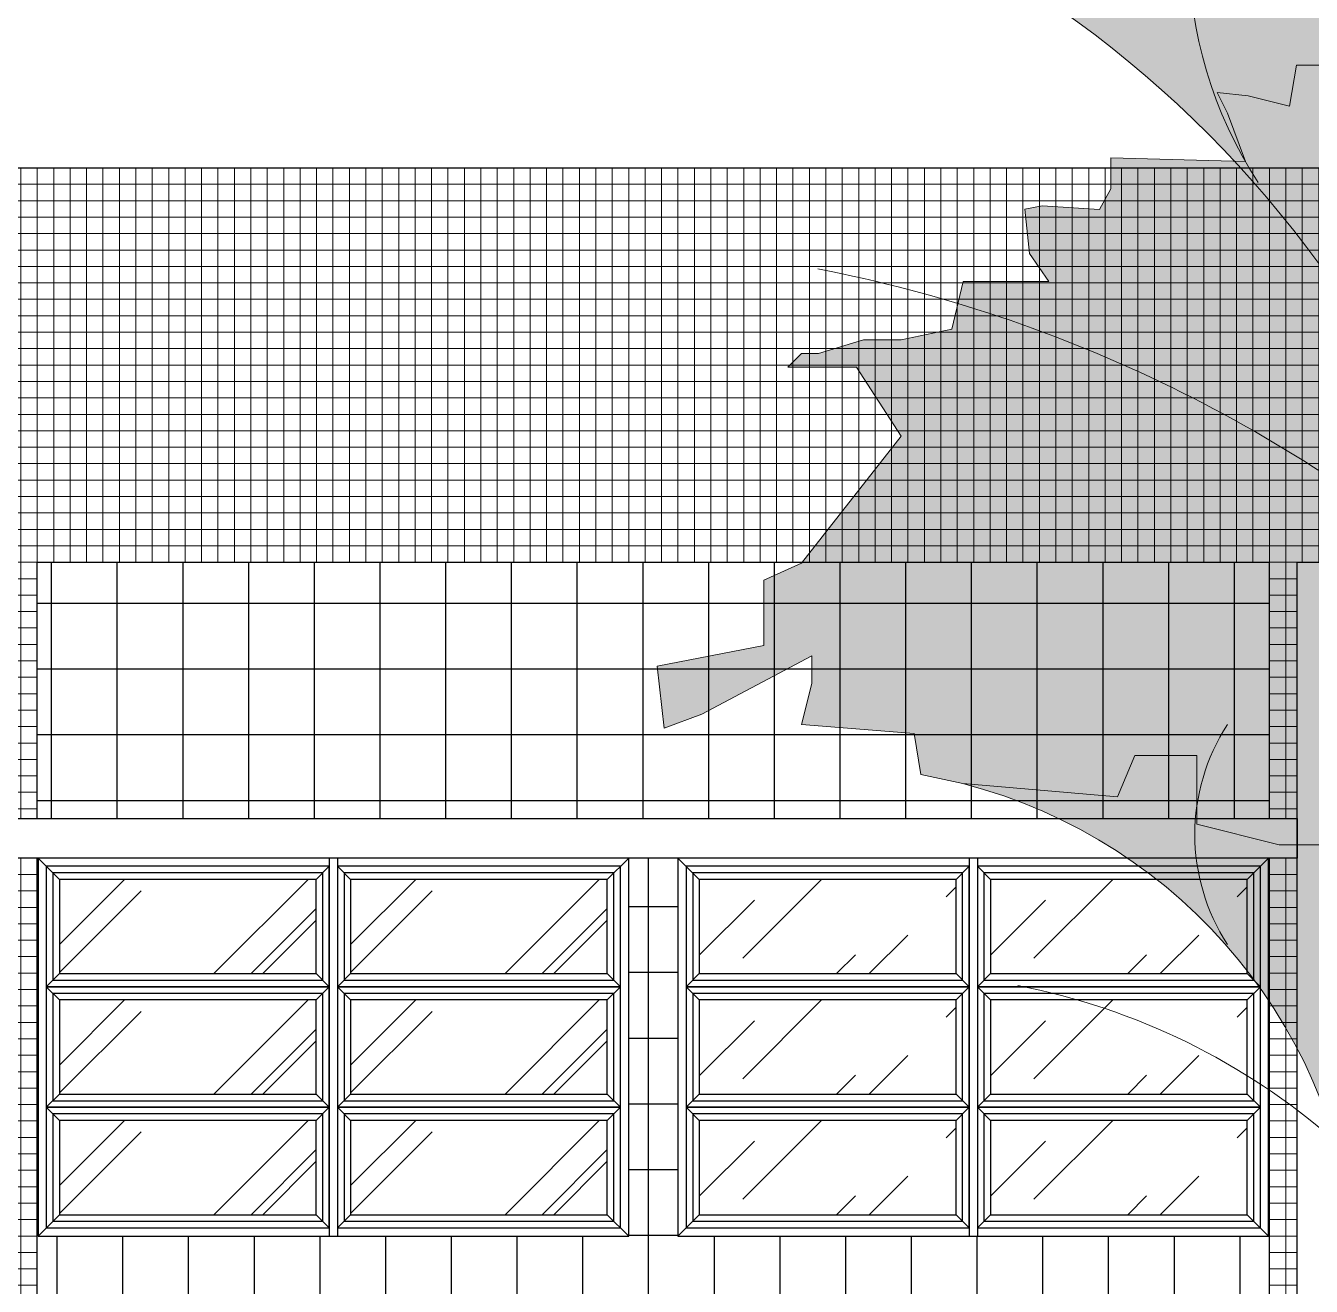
# Model space of a CAD drawing. Header units: metres. Extents: x 2304 to 3408, y 318 to 588.
# Drawn here: x 2776.248 to 2780.16, y 364.81 to 368.645 of the extents above; entities that cross this region are included whole.
import ezdxf

# ---------------------------------------------------------------- set-up
doc = ezdxf.new("R2010")
doc.units = ezdxf.units.M
doc.header["$LTSCALE"] = 5.5
doc.header["$MEASUREMENT"] = 0
for name, color, linetype in [('HACHURA', 251, 'Continuous'), ('HACHURA PISOS', 250, 'Continuous'), ('PENA 01', 1, 'Continuous'), ('PENA 02', 2, 'Continuous'), ('PENA 03', 3, 'Continuous')]:
    doc.layers.add(name, color=color, linetype=linetype)
doc.layers.add('PENA 04', color=4, linetype='Continuous', lineweight=25)
doc.layers.add('VEGETAÇÃO', color=76, linetype='Continuous', lineweight=5)

# ---------------------------------------------------------------- blocks, each defined once
blk = doc.blocks.new('jan padrao fachada')
at = {"layer": 'HACHURA', "ltscale": 1.5}
h = blk.add_hatch(dxfattribs=at)
h.set_pattern_fill('AR-RROOF', color=256, scale=0.5, angle=45, style=0)
h.set_pattern_definition([(45, (0.06500000000005457, 0.798333333333332), (0.4242640687119287, 1.131370849898476), [7.5, -1, 2.5, -0.5]), (45, (0.3584493141925122, 1.445336038119024), (-0.8237794000823279, 0.1166726188957805), [1.5, -0.165, 3, -0.375]), (45, (-0.05874368670765762, 1.275630410634252), (1.60159685938753, 2.075358402782517), [4, -0.7, 2, -0.5])])
h.paths.add_polyline_path([(0.06500000000005457, 1.085000000000001), (0.0650000000000546, 0.798333333333332), (0.8462500000000546, 0.798333333333332), (0.8462500000000546, 1.085000000000001)])
h = blk.add_hatch(dxfattribs=at)
h.set_pattern_fill('AR-RROOF', color=256, scale=0.5, angle=45, style=0)
h.set_pattern_definition([(45, (0.951249999999618, 0.798333333333332), (0.4242640687119287, 1.131370849898476), [7.5, -1, 2.5, -0.5]), (45, (1.244699314192076, 1.445336038119024), (-0.8237794000823279, 0.1166726188957805), [1.5, -0.165, 3, -0.375]), (45, (0.8275063132919058, 1.275630410634252), (1.60159685938753, 2.075358402782517), [4, -0.7, 2, -0.5])])
h.paths.add_polyline_path([(0.951249999999618, 1.085000000000001), (0.951249999999618, 0.798333333333332), (1.732499999999618, 0.798333333333332), (1.732499999999618, 1.085000000000001)])
h = blk.add_hatch(dxfattribs=at)
h.set_pattern_fill('AR-RROOF', color=256, scale=0.5, angle=45, style=0)
h.set_pattern_definition([(45, (0.06500000000005457, 0.4316666666666649), (0.4242640687119287, 1.131370849898476), [7.5, -1, 2.5, -0.5]), (45, (0.3584493141925122, 1.078669371452357), (-0.8237794000823279, 0.1166726188957805), [1.5, -0.165, 3, -0.375]), (45, (-0.05874368670765762, 0.9089637439675844), (1.60159685938753, 2.075358402782517), [4, -0.7, 2, -0.5])])
h.paths.add_polyline_path([(0.06500000000005457, 0.7183333333333337), (0.0650000000000546, 0.4316666666666649), (0.8462500000000546, 0.4316666666666649), (0.8462500000000546, 0.7183333333333337)])
h = blk.add_hatch(dxfattribs=at)
h.set_pattern_fill('AR-RROOF', color=256, scale=0.5, angle=45, style=0)
h.set_pattern_definition([(45, (0.951249999999618, 0.4316666666666649), (0.4242640687119287, 1.131370849898476), [7.5, -1, 2.5, -0.5]), (45, (1.244699314192076, 1.078669371452357), (-0.8237794000823279, 0.1166726188957805), [1.5, -0.165, 3, -0.375]), (45, (0.8275063132919058, 0.9089637439675844), (1.60159685938753, 2.075358402782517), [4, -0.7, 2, -0.5])])
h.paths.add_polyline_path([(0.951249999999618, 0.7183333333333337), (0.951249999999618, 0.4316666666666649), (1.732499999999618, 0.4316666666666649), (1.732499999999618, 0.7183333333333337)])
h = blk.add_hatch(dxfattribs=at)
h.set_pattern_fill('AR-RROOF', color=256, scale=0.5, angle=45, style=0)
h.set_pattern_definition([(45, (0.06500000000005457, 0.06499999999999773), (0.4242640687119287, 1.131370849898476), [7.5, -1, 2.5, -0.5]), (45, (0.3584493141925122, 0.7120027047856894), (-0.8237794000823279, 0.1166726188957805), [1.5, -0.165, 3, -0.375]), (45, (-0.05874368670765762, 0.5422970773009173), (1.60159685938753, 2.075358402782517), [4, -0.7, 2, -0.5])])
h.paths.add_polyline_path([(0.06500000000005457, 0.3516666666666666), (0.0650000000000546, 0.0649999999999977), (0.8462500000000546, 0.0649999999999977), (0.8462500000000546, 0.3516666666666666)])
h = blk.add_hatch(dxfattribs=at)
h.set_pattern_fill('AR-RROOF', color=256, scale=0.5, angle=45, style=0)
h.set_pattern_definition([(45, (0.951249999999618, 0.06499999999999773), (0.4242640687119287, 1.131370849898476), [7.5, -1, 2.5, -0.5]), (45, (1.244699314192076, 0.7120027047856894), (-0.8237794000823279, 0.1166726188957805), [1.5, -0.165, 3, -0.375]), (45, (0.8275063132919058, 0.5422970773009173), (1.60159685938753, 2.075358402782517), [4, -0.7, 2, -0.5])])
h.paths.add_polyline_path([(0.951249999999618, 0.3516666666666666), (0.951249999999618, 0.0649999999999977), (1.732499999999618, 0.0649999999999977), (1.732499999999618, 0.3516666666666666)])
at = {"layer": 'PENA 01', "ltscale": 1.5}
for p, q in [((0.8862499999998363, 1.15), (0.8862499999998363, 0)), ((0.9112499999998362, 1.15), (0.9112499999998362, 0)), ((0.02500000000009095, 1.125), (0.02500000000009095, 0.02500000000000036)), ((0.9112499999996544, 1.125), (0.9112499999996544, 0.02500000000000036))]:
    blk.add_line(p, q, dxfattribs=at)
for points in [[(0, 1.150000000000086), (0.06500000000005457, 1.085000000000001)], [(1.732499999999618, 1.085000000000001), (1.797499999999673, 1.150000000000086)], [(0.8862500000000182, 1.125), (0.02500000000009095, 1.125), (0.02500000000009095, 0.02500000000000036), (0.8862500000000182, 0.02500000000000036)], [(0.02500000000009095, 0.02500000000000036), (0.8862500000000182, 0.02500000000000036), (0.8862500000000182, 1.125), (0.02500000000009095, 1.125)], [(0.8462500000000546, 1.085000000000001), (0.8862500000000182, 1.125)], [(0.9112499999996544, 0.02500000000000036), (1.772499999999582, 0.02500000000000036), (1.772499999999582, 1.125), (0.9112499999996544, 1.125)], [(0.9112499999996544, 1.125), (0.951249999999618, 1.085000000000001)], [(0.06500000000005457, 0.798333333333332), (0.02500000000009095, 0.7583333333333329)], [(0.8462500000000546, 0.798333333333332), (0.8862500000000182, 0.7583333333333329)], [(0.951249999999618, 0.798333333333332), (0.9112499999996544, 0.7583333333333329)], [(1.732499999999618, 0.798333333333332), (1.772499999999582, 0.7583333333333329)], [(0.02500000000009095, 0.7583333333333329), (0.06500000000005457, 0.7183333333333337)], [(0.8462500000000546, 0.7183333333333337), (0.8862500000000182, 0.7583333333333329)], [(0.9112499999996544, 0.7583333333333329), (0.951249999999618, 0.7183333333333337)], [(1.732499999999618, 0.7183333333333337), (1.772499999999582, 0.7583333333333329)], [(0.06500000000005457, 0.4316666666666649), (0.02500000000009095, 0.3916666666666657)], [(0.8462500000000546, 0.4316666666666649), (0.8862500000000182, 0.3916666666666657)], [(0.951249999999618, 0.4316666666666649), (0.9112499999996544, 0.3916666666666657)], [(1.732499999999618, 0.4316666666666649), (1.772499999999582, 0.3916666666666657)], [(0.02500000000009095, 0.3916666666666657), (0.06500000000005457, 0.3516666666666666)], [(0.8462500000000546, 0.3516666666666666), (0.8862500000000182, 0.3916666666666657)], [(0.9112499999996544, 0.3916666666666657), (0.951249999999618, 0.3516666666666666)], [(1.732499999999618, 0.3516666666666666), (1.772499999999582, 0.3916666666666657)], [(0.06500000000005457, 0.06499999999999773), (0, -1.13686837721616e-13)], [(0.8462500000000546, 0.06499999999999773), (0.8862500000000182, 0.02499999999999858)], [(0.951249999999618, 0.06499999999999773), (0.9112499999996544, 0.02499999999999858)], [(1.732499999999618, 0.06499999999999773), (1.797499999999673, -8.526512829121202e-14)]]:
    blk.add_lwpolyline(points, dxfattribs=at)
for points in [[(0.02500000000009095, 0.7583333333333329), (0.8862500000000182, 0.7583333333333329), (0.8862500000000182, 1.125), (0.02500000000009095, 1.125)], [(0.04500000000007276, 0.7783333333333324), (0.8662500000000364, 0.7783333333333324), (0.8662500000000364, 1.105), (0.04500000000007276, 1.105)], [(0.9112499999996544, 0.7583333333333329), (1.772499999999582, 0.7583333333333329), (1.772499999999582, 1.125), (0.9112499999996544, 1.125)], [(0.9312499999996362, 0.7783333333333324), (1.7524999999996, 0.7783333333333324), (1.7524999999996, 1.105), (0.9312499999996362, 1.105)], [(0.06500000000005457, 0.798333333333332), (0.8462500000000546, 0.798333333333332), (0.8462500000000546, 1.085000000000001), (0.06500000000005457, 1.085000000000001)], [(0.951249999999618, 0.798333333333332), (1.732499999999618, 0.798333333333332), (1.732499999999618, 1.085000000000001), (0.951249999999618, 1.085000000000001)], [(0.02500000000009095, 0.3916666666666657), (0.8862500000000182, 0.3916666666666657), (0.8862500000000182, 0.7583333333333329), (0.02500000000009095, 0.7583333333333329)], [(0.9112499999996544, 0.3916666666666657), (1.772499999999582, 0.3916666666666657), (1.772499999999582, 0.7583333333333329), (0.9112499999996544, 0.7583333333333329)], [(0.04500000000007276, 0.4116666666666653), (0.8662500000000364, 0.4116666666666653), (0.8662500000000364, 0.7383333333333333), (0.04500000000007276, 0.7383333333333333)], [(0.06500000000005457, 0.4316666666666649), (0.8462500000000546, 0.4316666666666649), (0.8462500000000546, 0.7183333333333337), (0.06500000000005457, 0.7183333333333337)], [(0.9312499999996362, 0.4116666666666653), (1.7524999999996, 0.4116666666666653), (1.7524999999996, 0.7383333333333333), (0.9312499999996362, 0.7383333333333333)], [(0.951249999999618, 0.4316666666666649), (1.732499999999618, 0.4316666666666649), (1.732499999999618, 0.7183333333333337), (0.951249999999618, 0.7183333333333337)], [(0.02500000000009095, 0.02499999999999858), (0.8862500000000182, 0.02499999999999858), (0.8862500000000182, 0.3916666666666657), (0.02500000000009095, 0.3916666666666657)], [(0.9112499999996544, 0.02499999999999858), (1.772499999999582, 0.02499999999999858), (1.772499999999582, 0.3916666666666657), (0.9112499999996544, 0.3916666666666657)], [(0.04500000000007276, 0.04499999999999815), (0.8662500000000364, 0.04499999999999815), (0.8662500000000364, 0.3716666666666661), (0.04500000000007276, 0.3716666666666661)], [(0.9312499999996362, 0.04499999999999815), (1.7524999999996, 0.04499999999999815), (1.7524999999996, 0.3716666666666661), (0.9312499999996362, 0.3716666666666661)], [(0.06500000000005457, 0.06499999999999773), (0.8462500000000546, 0.06499999999999773), (0.8462500000000546, 0.3516666666666666), (0.06500000000005457, 0.3516666666666666)], [(0.951249999999618, 0.06499999999999773), (1.732499999999618, 0.06499999999999773), (1.732499999999618, 0.3516666666666666), (0.951249999999618, 0.3516666666666666)]]:
    blk.add_lwpolyline(points, close=True, dxfattribs=at)
at = {"layer": 'PENA 02', "ltscale": 1.5}
blk.add_lwpolyline([(1.797499999999673, 1.15), (0, 1.15), (0, 0), (1.797499999999673, 0)], close=True, dxfattribs=at)
blk = doc.blocks.new('Arvore 03')
at = {"true_color": 0xb3ff66}
h = blk.add_hatch(dxfattribs=at)
h.set_pattern_fill('DOTS,_O', color=71, scale=50, double=1)
h.set_pattern_definition([(0, (-129.064410199353, -209.7768664857099), (1.5625, 3.125), [0, -3.125])])
h.paths.add_polyline_path([(61.90725368907334, -164.8564839194038, -0.0605155404796672), (96.77739427451428, -139.8781307845028, -0.092116655104748), (84.35227483345275, -169.5720230265578, 0.0905017749878128), (48.90681679077429, -209.7768664857099, 0.3272222479525413), (-51.26787597005731, -87.57735951347809), (-61.93424694670829, -85.21802665034014), (-63.65688685682834, -74.84689842633817), (-92.32875130025786, -72.55598772287159), (-89.70477566460613, -62.06776769004131), (-89.70477566460613, -55.0756210014879), (-117.6938491115288, -69.93393271466084), (-127.3150931089185, -73.43000605893941), (-129.064410199353, -57.69767600969497), (-101.9499952976475, -52.45356599328261), (-101.9499952976476, -35.84721760797038), (-92.32875130025788, -31.4771259276222), (-66.96365348898689, 0.861552506932652), (-78.33421457681108, 18.34191922831269), (-95.82738548112684, 18.34191922831269), (-92.32875130025786, 21.83799257259125), (-87.95545857417163, 21.83799257259125), (-76.58489748637658, 25.33406591686617), (-66.96365348898689, 25.33406591686617), (-54.06579876161413, 28.02399411103397), (-51.21979967507649, 40.19237763004094), (-29.35333604467451, 40.19237763004094), (-34.33460244719754, 47.26885731497168), (-35.47594586119522, 58.54676268749063), (-31.10265313510895, 59.42078102356208), (-16.46207839113777, 58.52091523926356), (-13.60948223076412, 63.79087270390482), (-13.60948223076411, 71.65703772852976), (20.68664092864492, 70.69997200828948), (16.12890830659305, 83.01927609742424), (13.50493267094135, 88.26338611384017), (21.37685957789654, 87.38936777777235), (31.87276212047436, 84.76731276956345), (33.62207921090885, 95.25553280239365), (44.99264029873302, 95.25553280239365), (44.99264029873302, 87.38936777777235), (57.23785993177444, 83.01927609742415), (57.23785993177444, 75.15311107280468), (80.85364065261092, 71.65703772852977), (82.6029577430454, 75.15311107280466), (84.35227483347988, 84.76731276956343), (98.3468115569558, 80.39722108921887), (98.34681155695579, 69.90900105638863), (103.6418154216662, 63.82261999000185), (127.2105435490957, 59.42078102356208), (125.4612264586613, 55.92470767928355), (114.0906653708371, 46.31050598252295), (114.0906653708371, 35.82228594969638), (127.6812319462309, 32.69899871549836), (149.9516657247441, 37.57032262183384), (162.7035534918832, 4.277145135725732), (185.812666078622, 0.8615525069326324), (187.5619831690564, -7.004612517688667), (191.0606173499254, -15.7447958783814), (208.5537882542412, -27.98105258334908), (191.0606173499254, -43.71338263259165), (185.812666078622, -26.23301591120982), (175.3553490874183, -29.90522172414785), (175.7375395890267, -43.74877442267825), (189.311300259491, -51.57954765721117), (193.6845929855481, -52.45356599328262), (185.812666078622, -69.93393271466086), (195.4339100759826, -85.66626276390525), (167.4448366290599, -91.78439111638909), (156.0742755412357, -75.17804273107684), (152.0423281680269, -89.15802808411172), (173.5674464455806, -105.7686844934942), (165.6955195386254, -115.3828861902548), (189.3113002594909, -118.8789595345315), (195.4339100759826, -121.5010145427386), (208.5537882542413, -136.3593262559116), (222.5483249777172, -143.3514729444651), (198.9325442568515, -146.8475462887436), (177.9407391716668, -138.9813812641205), (140.3304217273544, -134.611289583776), (127.2105435490957, -120.6269962066708), (98.6099270606293, -103.3059767067622, 0.07767676903262555)])
blk.add_lwpolyline([(98.3468115569558, -103.1466294852889), (29.24878648485173, -103.1466294852889), (8.25698139963788, -97.90251946887292), (8.25698139963788, -95.28046446066583), (8.25698139963788, -80.42215274749287), (-7.486872414272511, -80.42215274749287), (-11.86016514032963, -90.91037278032127), (-51.26787597005023, -87.57735951347968), (-61.9342469467083, -85.21802665034011), (-63.65688685682835, -74.84689842633816), (-63.65688685682835, -74.84689842633816), (-92.32875130025786, -72.55598772287158), (-89.70477566460613, -62.06776769004136), (-89.70477566460613, -55.07562100148789), (-117.6938491115288, -69.93393271466084), (-127.3150931089185, -73.4300060589394), (-129.064410199353, -57.69767600969499), (-101.9499952976475, -52.45356599328261), (-101.9499952976475, -35.84721760797038), (-92.32875130025786, -31.47712592762218), (-66.96365348898689, 0.8615525069326395), (-78.33421457681106, 18.34191922831269), (-95.82738548112684, 18.34191922831269), (-92.32875130025786, 21.83799257259125), (-87.95545857417164, 21.83799257259125), (-76.58489748637658, 25.33406591686617), (-66.96365348898689, 25.33406591686617), (-54.06579876161413, 28.02399411103397), (-51.2197996750765, 40.19237763004094), (-29.35333604467451, 40.19237763004094), (-34.33460244719754, 47.26885731497168), (-35.47594586119521, 58.54676268749063), (-31.10265313510899, 59.42078102356209), (-16.46207839113777, 58.52091523926356), (-13.60948223076412, 63.79087270390482), (-13.60948223076412, 71.65703772852976), (20.68664092864492, 70.69997200828948), (16.12890830659308, 83.01927609742415), (13.50493267094134, 88.26338611384017), (21.37685957789654, 87.38936777777235), (31.87276212047436, 84.76731276956343), (33.62207921090885, 95.25553280239365), (44.99264029873302, 95.25553280239365)])
at = {"color": 8}
blk.add_arc((58.7731366144435, -100.52457447708), 50.99776517651816, 146.7407870615345, 213.2592129384655, dxfattribs=at)
for centre, radius, start, end in [((-84.54517611046322, -217.0164055160221), 133.648214857825, 3.105152972775388, 75.58214404800698), ((-69.78511812264333, -307.5793975058241), 171.7132355102409, 48.83425200982293, 79.06953016921801)]:
    blk.add_arc(centre, radius, start, end)

msp = doc.modelspace()

# ---------------------------------------------------------------- hatches: boundary and pattern name
at = {"layer": 'HACHURA', "ltscale": 1.5}
h = msp.add_hatch(dxfattribs=at)
h.set_pattern_fill('_USER', color=256, scale=0.2, style=0, double=1, pattern_type=0)
h.set_pattern_definition([(0, (5279.12637314976, 376.8882216871982), (0, 0.2), []), (90, (5279.12637314976, 376.8882216871982), (-0.2, 1.224646799147353e-17), [])])
h.paths.add_polyline_path([(2784.032787005306, 367.0127403112613), (2780.282787005307, 367.0127403112613), (2780.282787005306, 366.2327403112614), (2784.032787005306, 366.2327403112614)])
h.paths.add_polyline_path([(2780.032787005306, 367.0127403112613), (2776.282787005306, 367.0127403112613), (2776.282787005306, 366.2327403112614), (2780.032787005306, 366.2327403112614)])
h.paths.add_polyline_path([(2796.032787005306, 365.6960736445945), (2794.235287005306, 365.6960736445945), (2794.235287005306, 365.9044069779279), (2794.235287005306, 366.1127403112613), (2794.080287005306, 366.1127403112613), (2794.080287005306, 365.9044069779279), (2794.080287005306, 365.6960736445945), (2792.282787005306, 365.6960736445945), (2792.282787005306, 363.6727403112613), (2796.032787005306, 363.6727403112613)])
h.paths.add_polyline_path([(2800.032787005306, 365.6960736445945), (2798.235287005307, 365.6960736445945), (2798.235287005307, 365.9044069779279), (2798.235287005307, 366.1127403112613), (2798.080287005306, 366.1127403112613), (2798.080287005306, 365.9044069779279), (2798.080287005306, 365.6960736445945), (2796.282787005306, 365.6960736445945), (2796.282787005306, 363.6727403112613), (2800.032787005306, 363.6727403112613)])
h.paths.add_polyline_path([(2800.032787005306, 367.0127403112613), (2796.282787005306, 367.0127403112614), (2796.282787005306, 366.2327403112614), (2800.032787005306, 366.2327403112614)])
h.paths.add_polyline_path([(2796.032787005307, 367.0127403112614), (2792.282787005306, 367.0127403112613), (2792.282787005306, 366.2327403112614), (2796.032787005306, 366.2327403112614)])
h.paths.add_polyline_path([(2792.032787005306, 367.0127403112613), (2788.282787005306, 367.0127403112613), (2788.282787005306, 366.2327403112614), (2792.032787005306, 366.2327403112614)])
h.paths.add_polyline_path([(2792.032787005306, 365.6960736445945), (2790.235287005306, 365.6960736445945), (2790.235287005306, 365.9044069779279), (2790.235287005306, 366.1127403112613), (2790.080287005306, 366.1127403112613), (2790.080287005306, 365.9044069779279), (2790.080287005306, 365.6960736445945), (2788.282787005306, 365.6960736445945), (2788.282787005306, 363.6727403112613), (2792.032787005306, 363.6727403112613)])
h = msp.add_hatch(dxfattribs=at)
h.set_pattern_fill('_USER', color=256, scale=0.2, style=0, double=1, pattern_type=0)
h.set_pattern_definition([(0, (2497.743337442998, 10.36510940139624), (0, 0.2), []), (90, (2497.743337442998, 10.36510940139624), (-0.2, 1.224646799147353e-17), [])])
h.paths.add_polyline_path([(2778.082787005306, 364.9627403112612), (2776.282787005306, 364.9627403112612), (2776.282787005306, 363.6727403112613), (2778.082787005306, 363.6727403112613)])
h.paths.add_polyline_path([(2778.232787005306, 364.9627403112611), (2778.082787005306, 364.9627403112611), (2778.082787005306, 363.6727403112613), (2778.232787005306, 363.6727403112613)])
h.paths.add_polyline_path([(2780.032787005306, 364.960240311261), (2780.030287005306, 364.9627403112611), (2778.232787005306, 364.9627403112611), (2778.232787005306, 363.6727403112613), (2780.032787005306, 363.6727403112613)])
h.paths.add_polyline_path([(2778.232787005306, 366.1127403112613), (2778.082787005306, 366.1127403112613), (2778.082787005306, 364.9627403112611), (2778.232787005306, 364.9627403112611)])
at = {"layer": 'HACHURA PISOS', "lineweight": 5, "ltscale": 1.5}
h = msp.add_hatch(dxfattribs=at)
h.set_pattern_fill('_USER', color=256, scale=0.05, style=0, double=1, pattern_type=0)
h.set_pattern_definition([(0, (2776.032787005306, 367.0127403112613), (0, 0.05), []), (90, (2776.032787005306, 367.0127403112613), (-0.05, 3.061616997868383e-18), [])])
h.paths.add_polyline_path([(2800.282787005306, 368.2127403112613), (2776.032787005306, 368.2127403112613), (2776.032787005306, 367.0127403112613), (2800.282787005306, 367.0127403112613)])
h = msp.add_hatch(dxfattribs=at)
h.set_pattern_fill('_USER', color=256, scale=0.05, style=0, double=1, pattern_type=0)
h.set_pattern_definition([(0, (2776.032787005306, 363.5127782355731), (0, 0.05), []), (90, (2776.032787005306, 363.5127782355731), (-0.05, 3.061616997868383e-18), [])])
h.paths.add_polyline_path([(2776.117787005307, 367.0127403112613), (2776.032787005306, 367.0127403112613), (2776.032787005306, 363.5127782355731), (2776.117787005306, 363.5127782355731)])
h.paths.add_polyline_path([(2776.282787005306, 366.1127403112613), (2776.202787005307, 366.1127403112613), (2776.202787005306, 363.5127782355731), (2776.282787005306, 363.5127782355731)])
h.paths.add_polyline_path([(2776.282787005306, 367.0127403112613), (2776.202787005307, 367.0127403112613), (2776.202787005307, 366.2327403112614), (2776.282787005306, 366.2327403112614)])
h = msp.add_hatch(dxfattribs=at)
h.set_pattern_fill('_USER', color=256, scale=0.05, style=0, double=1, pattern_type=0)
h.set_pattern_definition([(0, (2780.032787005306, 363.5127782355731), (0, 0.05), []), (90, (2780.032787005306, 363.5127782355731), (-0.05, 3.061616997868383e-18), [])])
h.paths.add_polyline_path([(2780.117787005306, 367.0127403112613), (2780.032787005306, 367.0127403112613), (2780.032787005306, 366.2327403112614), (2780.117787005306, 366.2327403112614)])
h.paths.add_polyline_path([(2780.282787005307, 367.0127403112613), (2780.202787005306, 367.0127403112613), (2780.202787005306, 366.2327403112614), (2780.282787005306, 366.2327403112614)])
h.paths.add_polyline_path([(2780.117787005306, 366.1127403112613), (2780.032787005306, 366.1127403112613), (2780.032787005306, 363.5127782355731), (2780.117787005306, 363.5127782355731)])
h.paths.add_polyline_path([(2780.282787005306, 366.1127403112613), (2780.202787005306, 366.1127403112613), (2780.202787005306, 363.5127782355731), (2780.282787005306, 363.5127782355731)])

# ---------------------------------------------------------------- linework, layer by layer
at = {"layer": 'PENA 01', "ltscale": 1.5}
for p, q in [((2780.117787005306, 363.5127403112613), (2780.117787005306, 367.0127403112613)), ((2780.117787005306, 367.0127403112613), (2780.202787005306, 367.0127403112613))]:
    msp.add_line(p, q, dxfattribs=at)
at = {"layer": 'PENA 03', "ltscale": 1.5}
for p, q in [((2776.282787005306, 366.2327403112614), (2776.282787005306, 367.0127403112613)), ((2776.282787005306, 367.0127403112613), (2780.032787005307, 367.0127403112613)), ((2780.032787005306, 366.2327403112614), (2780.032787005306, 367.0127403112613)), ((2776.282787005306, 363.5127403112613), (2776.282787005306, 366.1127403112613)), ((2780.032787005306, 363.5127403112613), (2780.032787005306, 366.1127403112613))]:
    msp.add_line(p, q, dxfattribs=at)
msp.add_lwpolyline([(2776.032787005306, 363.5127403112613), (2776.032787005306, 368.2127403112613), (2800.282787005306, 368.2127403112613), (2800.282787005306, 363.5127403112613)], dxfattribs=at)
at = {"layer": 'PENA 04', "ltscale": 1.5}
msp.add_lwpolyline([(2776.202787005306, 366.2327403112614), (2780.117787005306, 366.2327403112614), (2780.117787005306, 366.1127403112613), (2776.202787005306, 366.1127403112613)], close=True, dxfattribs=at)

# ---------------------------------------------------------------- block references
at = {"layer": 'PENA 02'}
for p in [(2776.285287005306, 364.9627403112612), (2778.232787005306, 364.9627403112612)]:
    msp.add_blockref('jan padrao fachada', p, dxfattribs=at)
at = {"layer": 'VEGETAÇÃO'}
for p, xscale, yscale, zscale in [((2779.59361482166, 371.395340038369), 0.02511318897637808, 0.02511318897637808, 0.02511318897637808), ((2779.712821677221, 367.3866126962097), 0.0119586614173229, 0.0119586614173229, 0.0119586614173229)]:
    msp.add_blockref('Arvore 03', p, dxfattribs=dict(at, xscale=xscale, yscale=yscale, zscale=zscale))

doc.saveas('drawing.dxf')
